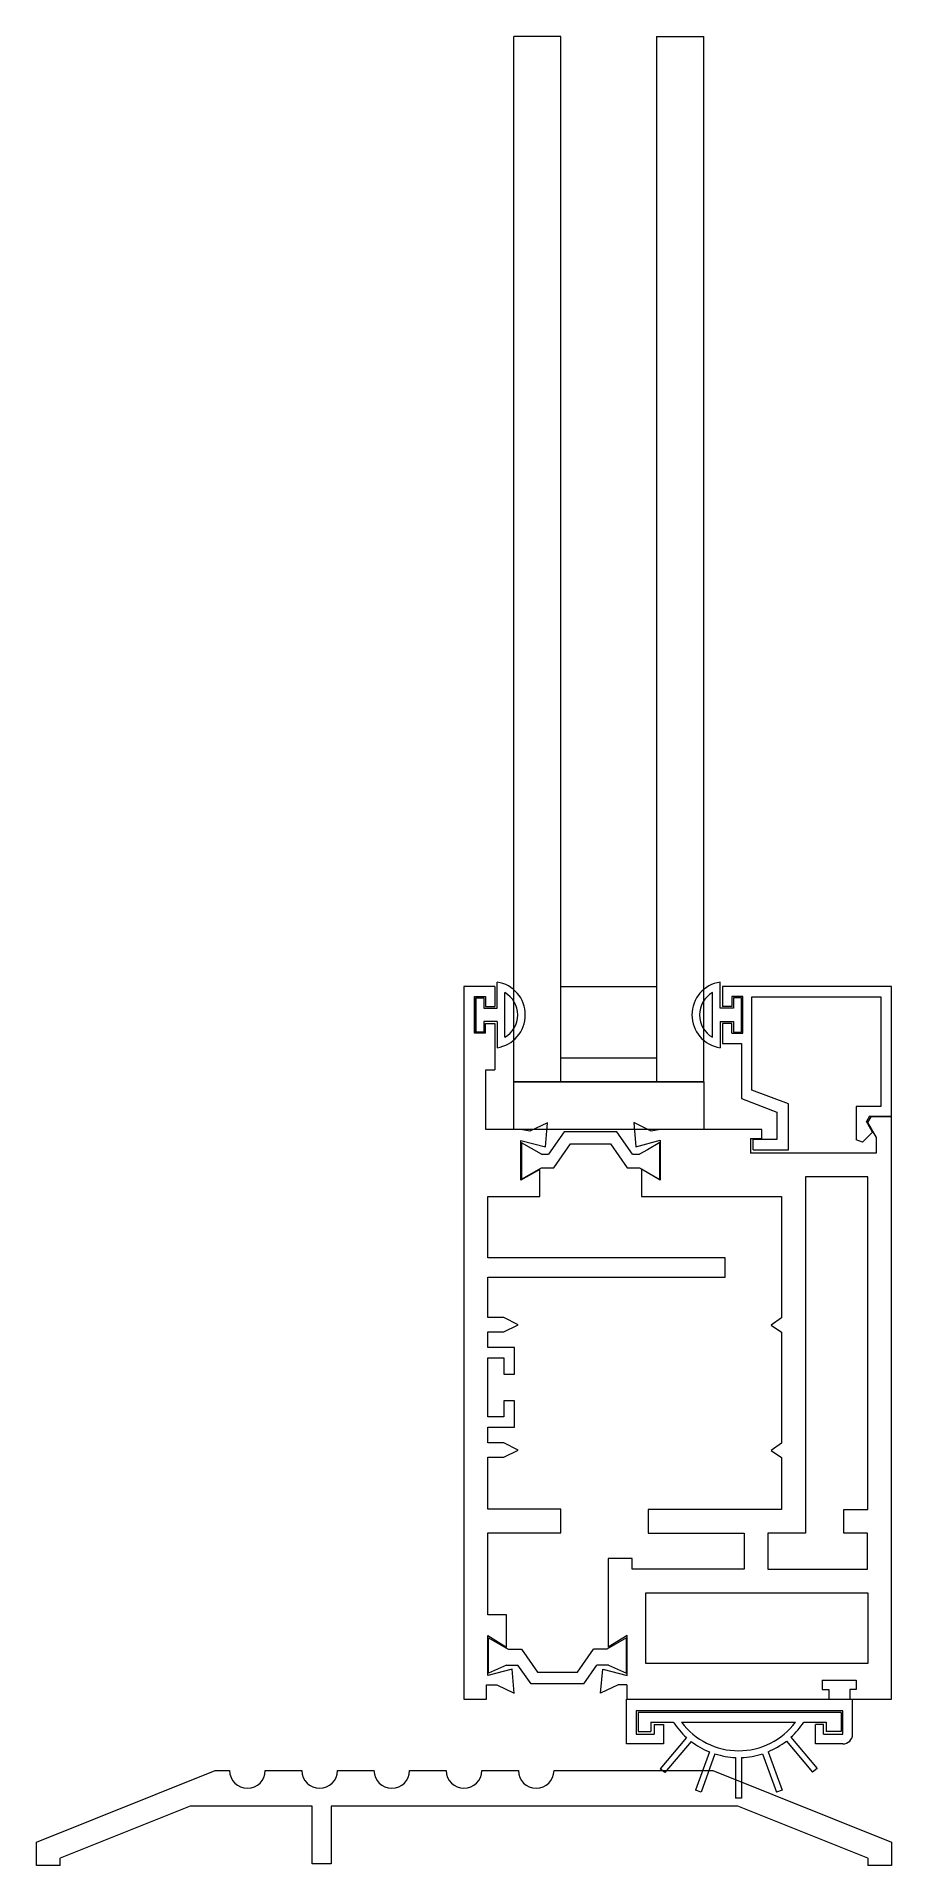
# Model space of a CAD drawing. Header units: inches. Extents: x -0.39 to 4.11, y 0.06 to 9.69.
import ezdxf

# ---------------------------------------------------------------- set-up
doc = ezdxf.new("R2010")
doc.units = ezdxf.units.IN
doc.header["$MEASUREMENT"] = 0
doc.layers.add('A-DETL', color=90, linetype='Continuous', lineweight=9)

msp = doc.modelspace()

# ---------------------------------------------------------------- linework, layer by layer
at = {"layer": 'A-DETL'}
for p, q in [((2.1182, 4.1876), (2.1182, 9.6876)), ((2.3662, 9.6876), (2.1182, 9.6876)), ((2.3662, 4.1876), (2.3662, 9.6876)), ((2.8692, 9.6876), (2.8692, 4.1876)), ((2.8692, 9.6876), (3.1182, 9.6876)), ((3.1182, 4.1876), (3.1182, 9.6876)), ((1.8565, 4.6876), (1.8565, 0.9377)), ((2.0189, 4.6876), (1.8565, 4.6876)), ((1.911, 4.4419), (1.911, 4.6358)), ((1.911, 4.6358), (1.9695, 4.6358)), ((1.9189, 4.6287), (1.9189, 4.4487)), ((1.9189, 4.4487), (1.9189, 4.6287)), ((1.9189, 4.6287), (1.9609, 4.6287)), ((1.9609, 4.6287), (1.9609, 4.5737)), ((1.9695, 4.6358), (1.9695, 4.5833)), ((2.0189, 4.6876), (2.0189, 4.5833)), ((2.0309, 4.5737), (2.0309, 4.7115)), ((2.0707, 4.4213), (2.0707, 4.6561)), ((2.3662, 4.6876), (2.8692, 4.6876)), ((3.1647, 4.4213), (3.1647, 4.6561)), ((3.2045, 4.5737), (3.2045, 4.7115)), ((4.1065, 4.6887), (3.2165, 4.6887)), ((3.2165, 4.6887), (3.2165, 4.5833)), ((3.3244, 4.6358), (3.2659, 4.6358)), ((3.2659, 4.6358), (3.2659, 4.5833)), ((3.3165, 4.6287), (3.2745, 4.6287)), ((3.2745, 4.6287), (3.2745, 4.5737)), ((3.3165, 4.6287), (3.3165, 4.4487)), ((3.3165, 4.4487), (3.3165, 4.6287)), ((3.3244, 4.4419), (3.3244, 4.6358)), ((3.3715, 4.1436), (3.3715, 4.6337)), ((3.3715, 4.6337), (4.0515, 4.6337)), ((4.0515, 4.6337), (4.0515, 4.0567)), ((4.1065, 4.0054), (4.1065, 4.6887)), ((1.9609, 4.5737), (2.0309, 4.5737)), ((1.9695, 4.5833), (2.0189, 4.5833)), ((3.2745, 4.5737), (3.2045, 4.5737)), ((3.2659, 4.5833), (3.2165, 4.5833)), ((1.9695, 4.4419), (1.911, 4.4419)), ((1.9609, 4.4487), (1.9189, 4.4487)), ((2.0309, 4.5037), (1.9609, 4.5037)), ((1.9609, 4.5037), (1.9609, 4.4487)), ((1.9695, 4.4419), (1.9695, 4.4929)), ((1.9695, 4.4929), (2.0189, 4.4929)), ((2.0189, 4.4929), (2.0189, 4.2506)), ((2.0309, 4.5037), (2.0309, 4.366)), ((3.2045, 4.5037), (3.2745, 4.5037)), ((3.2045, 4.5037), (3.2045, 4.366)), ((3.2165, 4.4929), (3.2165, 4.3887)), ((3.2659, 4.4929), (3.2165, 4.4929)), ((3.2659, 4.4419), (3.2659, 4.4929)), ((3.2659, 4.4419), (3.3244, 4.4419)), ((3.2745, 4.5037), (3.2745, 4.4487)), ((3.2745, 4.4487), (3.3165, 4.4487)), ((3.2165, 4.3887), (3.3165, 4.3887)), ((3.3165, 4.3887), (3.3165, 4.0982)), ((1.9716, 3.9357), (1.9716, 4.2506)), ((1.9716, 4.2506), (2.0189, 4.2506)), ((2.3662, 4.3126), (2.8692, 4.3126)), ((2.1182, 4.1876), (3.1182, 4.1876)), ((2.1182, 3.9366), (2.1182, 4.1866)), ((2.1182, 4.1866), (3.1182, 4.1866)), ((3.1182, 4.1866), (3.1182, 3.9366)), ((3.5645, 4.0701), (3.3715, 4.1436)), ((3.3165, 4.0982), (3.5025, 4.0274)), ((3.5645, 3.8287), (3.5645, 4.0701)), ((4.0515, 4.0567), (3.9205, 4.0567)), ((3.9205, 4.0567), (3.9205, 3.8819)), ((2.2958, 3.9715), (2.2037, 3.9265)), ((2.2847, 3.8441), (2.2958, 3.9715)), ((2.8419, 3.9274), (2.7497, 3.9724)), ((2.7497, 3.9724), (2.7609, 3.845)), ((3.5025, 4.0274), (3.5025, 3.8837)), ((3.9905, 4.0054), (3.9748, 3.9776)), ((4.0069, 3.9219), (3.9748, 3.9776)), ((3.9979, 4.0017), (3.9813, 3.9726)), ((3.9813, 3.9726), (4.0265, 3.8943)), ((3.9905, 4.0054), (4.1065, 4.0054)), ((4.1065, 4.0017), (3.9979, 4.0017)), ((4.1065, 0.9377), (4.1065, 4.0017)), ((2.1565, 3.9357), (1.9716, 3.9357)), ((3.1182, 3.9366), (2.1182, 3.9366)), ((2.2037, 3.9265), (2.1565, 3.9357)), ((2.1565, 3.6689), (2.1565, 3.8785)), ((2.1565, 3.8785), (2.2847, 3.8441)), ((2.2643, 3.8052), (2.16, 3.8654)), ((2.16, 3.8654), (2.16, 3.6741)), ((2.3845, 3.9233), (2.3018, 3.8052)), ((2.3291, 3.7343), (2.4173, 3.8603)), ((2.6607, 3.9233), (2.3845, 3.9233)), ((2.4173, 3.8603), (2.6279, 3.8603)), ((2.6279, 3.8603), (2.7161, 3.7343)), ((2.7434, 3.8052), (2.6607, 3.9233)), ((2.7609, 3.845), (2.8891, 3.8794)), ((2.8873, 3.8666), (2.8218, 3.8288)), ((2.8891, 3.9366), (2.8419, 3.9274)), ((2.8873, 3.673), (2.8873, 3.8666)), ((3.4251, 3.9366), (2.8891, 3.9366)), ((2.8891, 3.8794), (2.8891, 3.6698)), ((3.3653, 3.8888), (3.3653, 3.8117)), ((3.3653, 3.8888), (3.4251, 3.8888)), ((3.5025, 3.8837), (3.3794, 3.8837)), ((3.5025, 3.8837), (3.3794, 3.8837)), ((3.3794, 3.8287), (3.3794, 3.8837)), ((3.4251, 3.8888), (3.4251, 3.9366)), ((3.9544, 3.8693), (3.9205, 3.8819)), ((3.9544, 3.8693), (4.0069, 3.9219)), ((4.0265, 3.8943), (4.0265, 3.8117)), ((2.2643, 3.8052), (2.3018, 3.8052)), ((2.7434, 3.8052), (2.781, 3.8052)), ((2.8218, 3.8288), (2.781, 3.8052)), ((4.0265, 3.8117), (3.3653, 3.8117)), ((3.3794, 3.8287), (3.5645, 3.8287)), ((2.2549, 3.7257), (2.1565, 3.6689)), ((2.16, 3.6741), (2.2643, 3.7343)), ((2.2549, 3.5825), (2.2549, 3.7257)), ((2.2643, 3.7343), (2.3291, 3.7343)), ((2.7161, 3.7343), (2.781, 3.7343)), ((2.781, 3.7343), (2.8873, 3.673)), ((2.8891, 3.6698), (2.7907, 3.7266)), ((2.7907, 3.7266), (2.7907, 3.5826)), ((3.9815, 3.6867), (3.6535, 3.6867)), ((3.6535, 3.6867), (3.6535, 1.8117)), ((3.9815, 1.9367), (3.9815, 3.6867)), ((1.9817, 3.26), (1.9817, 3.5825)), ((1.9817, 3.5825), (2.2549, 3.5825)), ((2.7907, 3.5826), (3.5285, 3.5826)), ((3.5285, 3.5826), (3.5285, 2.9444)), ((3.2315, 3.26), (1.9817, 3.26)), ((3.2315, 3.1585), (3.2315, 3.26)), ((1.9817, 2.946), (1.9817, 3.1585)), ((1.9817, 3.1585), (3.2315, 3.1585)), ((2.0667, 2.946), (1.9817, 2.946)), ((2.1418, 2.9085), (2.0667, 2.946)), ((2.0668, 2.871), (2.1418, 2.9085)), ((3.5285, 2.9444), (3.4733, 2.9067)), ((3.4733, 2.9067), (3.5285, 2.8691)), ((1.9818, 2.7885), (1.9818, 2.871)), ((1.9818, 2.871), (2.0668, 2.871)), ((3.5285, 2.8691), (3.5285, 2.2844)), ((2.1218, 2.7885), (1.9818, 2.7885)), ((1.9818, 2.4235), (1.9818, 2.7335)), ((1.9818, 2.7335), (2.0668, 2.7335)), ((2.0668, 2.7335), (2.0668, 2.6485)), ((2.1218, 2.6485), (2.1218, 2.7885)), ((2.0668, 2.6485), (2.1218, 2.6485)), ((2.1219, 2.5085), (2.0668, 2.5085)), ((2.0668, 2.5085), (2.0668, 2.4235)), ((2.1219, 2.3685), (2.1219, 2.5085)), ((2.0668, 2.4235), (1.9818, 2.4235)), ((1.9819, 2.286), (1.9819, 2.3685)), ((1.9819, 2.3685), (2.1219, 2.3685)), ((2.0668, 2.286), (1.9819, 2.286)), ((2.0667, 2.211), (2.1418, 2.2485)), ((2.1418, 2.2485), (2.0668, 2.286)), ((3.5285, 2.2844), (3.4733, 2.2467)), ((3.4733, 2.2467), (3.5285, 2.209)), ((1.9819, 1.9377), (1.9819, 2.211)), ((1.9819, 2.211), (2.0667, 2.211)), ((3.5285, 2.209), (3.5285, 1.9367)), ((2.367, 1.9377), (1.9819, 1.9377)), ((2.367, 1.8127), (2.367, 1.9377)), ((3.5285, 1.9367), (2.8265, 1.9367)), ((2.8265, 1.9367), (2.8265, 1.8117)), ((3.8565, 1.8117), (3.8565, 1.9367)), ((3.8565, 1.9367), (3.9815, 1.9367)), ((1.982, 1.3819), (1.982, 1.8127)), ((1.982, 1.8127), (2.367, 1.8127)), ((2.8265, 1.8117), (3.3313, 1.8117)), ((3.3313, 1.8117), (3.3313, 1.6217)), ((3.6535, 1.8117), (3.4563, 1.8117)), ((3.4563, 1.8117), (3.4563, 1.6217)), ((3.9813, 1.8117), (3.8565, 1.8117)), ((3.9813, 1.6217), (3.9813, 1.8117)), ((2.7411, 1.6777), (2.6161, 1.6777)), ((2.6161, 1.6777), (2.6161, 1.2117)), ((2.7411, 1.6217), (2.7411, 1.6777)), ((3.3313, 1.6217), (2.7411, 1.6217)), ((3.4563, 1.6217), (3.9813, 1.6217)), ((2.8145, 1.1257), (2.8145, 1.4965)), ((2.8145, 1.4965), (3.9815, 1.4965)), ((3.9815, 1.4965), (3.9815, 1.1257)), ((2.0799, 1.3819), (1.982, 1.3819)), ((2.0799, 1.2122), (2.0799, 1.3819)), ((1.9815, 1.0618), (1.9815, 1.2722)), ((1.9815, 1.2722), (2.0799, 1.2122)), ((1.9846, 1.0748), (1.9846, 1.2613)), ((1.9846, 1.2613), (2.0887, 1.2012)), ((2.7121, 1.2613), (2.6081, 1.2012)), ((2.7152, 1.2722), (2.6161, 1.2117)), ((2.7121, 1.0748), (2.7121, 1.2613)), ((2.7152, 1.0618), (2.7152, 1.2722)), ((2.0887, 1.2012), (2.1586, 1.2012)), ((2.1586, 1.2012), (2.2431, 1.0805)), ((2.4537, 1.0805), (2.5382, 1.2012)), ((2.6081, 1.2012), (2.5382, 1.2012)), ((2.1097, 1.0962), (1.9815, 1.0618)), ((2.0799, 1.1172), (1.9846, 1.0748)), ((2.0799, 1.1172), (2.1405, 1.1172)), ((2.1209, 0.9688), (2.1097, 1.0962)), ((2.2103, 1.0175), (2.1405, 1.1172)), ((2.2431, 1.0805), (2.4537, 1.0805)), ((2.4865, 1.0175), (2.5563, 1.1172)), ((2.6168, 1.1172), (2.5563, 1.1172)), ((2.5759, 0.9688), (2.587, 1.0962)), ((2.587, 1.0962), (2.7152, 1.0618)), ((2.6168, 1.1172), (2.7121, 1.0748)), ((3.9815, 1.1257), (2.8145, 1.1257)), ((1.9753, 0.9377), (1.9753, 1.0138)), ((1.9753, 1.0138), (2.0288, 1.0138)), ((2.0288, 1.0138), (2.1209, 0.9688)), ((2.4865, 1.0175), (2.2103, 1.0175)), ((2.668, 1.0138), (2.5759, 0.9688)), ((2.7145, 1.0138), (2.668, 1.0138)), ((2.7145, 1.0138), (2.7145, 0.9377)), ((3.7415, 1.0378), (3.9215, 1.0378)), ((3.7415, 1.0378), (3.7415, 0.9878)), ((3.7415, 0.9878), (3.7763, 0.9878)), ((3.7763, 0.9878), (3.7763, 0.9377)), ((3.9215, 0.9878), (3.8867, 0.9878)), ((3.8867, 0.9878), (3.8867, 0.9377)), ((3.9215, 1.0378), (3.9215, 0.9878)), ((1.8565, 0.9377), (1.9753, 0.9377)), ((2.7123, 0.7022), (2.7123, 0.9377)), ((2.7123, 0.9377), (3.9022, 0.9377)), ((2.7145, 0.9377), (3.7763, 0.9377)), ((3.851, 0.8763), (2.7635, 0.8763)), ((2.7635, 0.8763), (2.7635, 0.7534)), ((3.8421, 0.868), (2.7735, 0.868)), ((2.7735, 0.868), (2.7735, 0.7669)), ((3.8421, 0.868), (3.8421, 0.7669)), ((3.851, 0.7534), (3.851, 0.8763)), ((3.8867, 0.9377), (4.1065, 0.9377)), ((3.9022, 0.7531), (3.9022, 0.9377)), ((2.8404, 0.8168), (2.9582, 0.8168)), ((2.8404, 0.8168), (2.8404, 0.7669)), ((2.858, 0.8037), (2.9068, 0.8037)), ((2.858, 0.8037), (2.858, 0.7534)), ((2.9068, 0.8037), (2.9068, 0.7022)), ((3.0018, 0.8168), (3.6016, 0.8168)), ((3.6453, 0.8168), (3.7631, 0.8168)), ((3.7076, 0.7022), (3.7076, 0.8037)), ((3.7486, 0.8037), (3.7076, 0.8037)), ((3.7486, 0.7534), (3.7486, 0.8037)), ((3.7631, 0.8168), (3.7631, 0.7669)), ((2.9068, 0.7022), (2.7123, 0.7022)), ((2.7635, 0.7534), (2.858, 0.7534)), ((2.7735, 0.7669), (2.8404, 0.7669)), ((3.0276, 0.7355), (2.8898, 0.5712)), ((3.0516, 0.7155), (2.9137, 0.5511)), ((3.5539, 0.7171), (3.6643, 0.5855)), ((3.5539, 0.7171), (3.6917, 0.5528)), ((3.5777, 0.7373), (3.7157, 0.5729)), ((3.851, 0.7022), (3.7076, 0.7022)), ((3.7486, 0.7534), (3.851, 0.7534)), ((3.8421, 0.7669), (3.7631, 0.7669)), ((3.1482, 0.6601), (3.0749, 0.4586)), ((3.1776, 0.6495), (3.1043, 0.4479)), ((3.2861, 0.6306), (3.2861, 0.4161)), ((3.3174, 0.6306), (3.3174, 0.4161)), ((3.4283, 0.6503), (3.5016, 0.4488)), ((3.4576, 0.6611), (3.531, 0.4595)), ((-0.3935, 0.1858), (0.546, 0.5627)), ((0.546, 0.5627), (0.6228, 0.5627)), ((0.8103, 0.5627), (1.0028, 0.5627)), ((1.1903, 0.5627), (1.3828, 0.5627)), ((1.5703, 0.5627), (1.7628, 0.5627)), ((1.9503, 0.5627), (2.1428, 0.5627)), ((2.3303, 0.5627), (3.167, 0.5627)), ((2.9137, 0.5511), (2.8898, 0.5712)), ((3.167, 0.5627), (4.1065, 0.1858)), ((3.7157, 0.5729), (3.6917, 0.5528)), ((3.1043, 0.4479), (3.0749, 0.4586)), ((3.3174, 0.4161), (3.2861, 0.4161)), ((3.531, 0.4595), (3.5016, 0.4488)), ((0.4144, 0.3752), (-0.2685, 0.1012)), ((1.0565, 0.3752), (0.4144, 0.3752)), ((1.0565, 0.0704), (1.0565, 0.3752)), ((3.2986, 0.3752), (1.1566, 0.3752)), ((1.1566, 0.3752), (1.1566, 0.0704)), ((3.9815, 0.1012), (3.2986, 0.3752)), ((-0.3935, 0.0627), (-0.3935, 0.1858)), ((-0.2685, 0.0627), (-0.2685, 0.1012)), ((3.9815, 0.1012), (3.9815, 0.0627)), ((4.1065, 0.1858), (4.1065, 0.0627)), ((-0.2685, 0.0627), (-0.3935, 0.0627)), ((1.1566, 0.0704), (1.0565, 0.0704)), ((4.1065, 0.0627), (3.9815, 0.0627))]:
    msp.add_line(p, q, dxfattribs=at)
for centre, radius, start, end in [((2.0045, 4.5387), 0.1748, 278.68197, 81.31737), ((2.0045, 4.5387), 0.1348, 299.41585, 60.58415), ((3.2309, 4.5387), 0.1748, 98.68263, 261.31803), ((3.2309, 4.5387), 0.1348, 119.41585, 240.58415), ((3.3017, 1.0399), 0.4096, 212.99153, 227.99425), ((3.3017, 1.0399), 0.3738, 216.63597, 323.36403), ((3.3017, 1.0399), 0.4096, 312.36666, 327.00847), ((3.3017, 1.0399), 0.4096, 232.36666, 247.99421), ((3.3017, 1.0399), 0.4096, 292.36657, 307.99426), ((3.851, 0.7534), 0.0512, 270, 359.63763), ((3.3017, 1.0399), 0.4096, 252.36661, 267.81381), ((3.3017, 1.0399), 0.4096, 272.18619, 287.99417), ((0.7165, 0.5627), 0.0938, 180, 360), ((1.0965, 0.5627), 0.0938, 180, 0), ((1.4765, 0.5627), 0.0938, 180, 360), ((1.8565, 0.5627), 0.0938, 180, 0), ((2.2365, 0.5627), 0.0938, 180, 0)]:
    msp.add_arc(centre, radius, start, end, dxfattribs=at)

doc.saveas('drawing.dxf')
